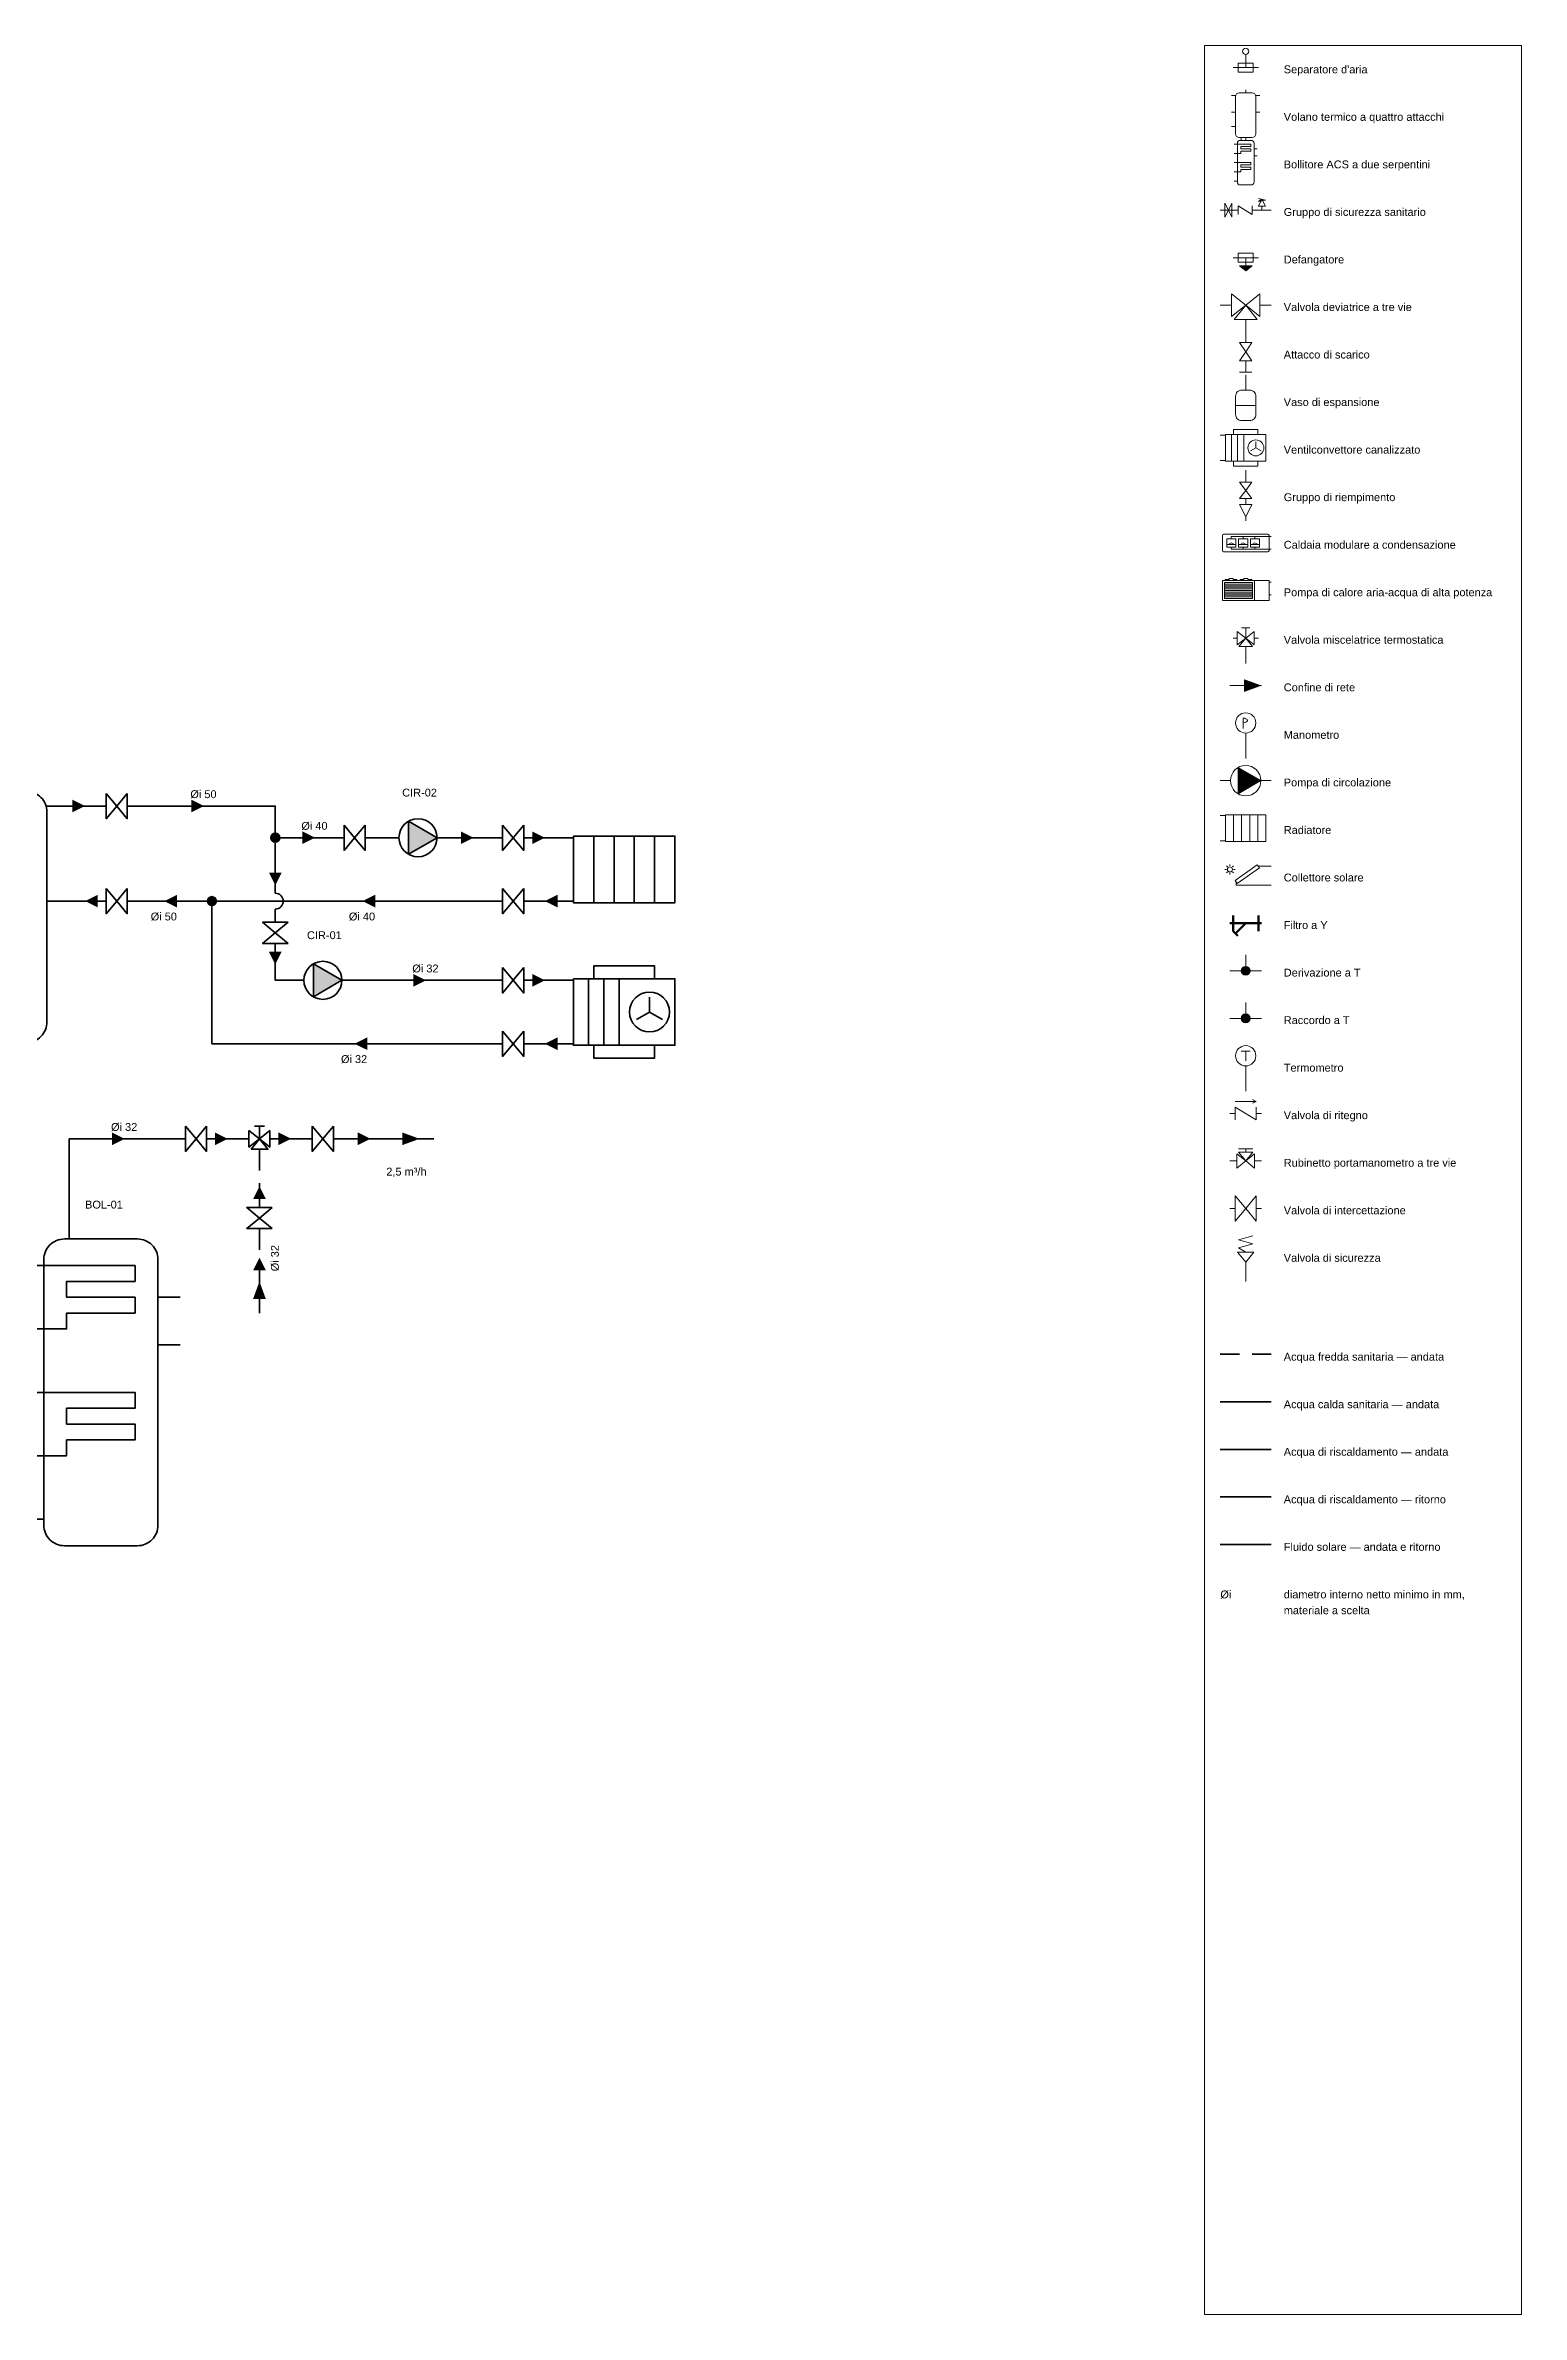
# Model space of a CAD drawing. Header units: millimetres. Extents: x 10 to 584, y 46 to 404.
# Drawn here: x 351.2 to 584, y 46 to 404 of the extents above; entities that cross this region are included whole.
import ezdxf

# ---------------------------------------------------------------- set-up
doc = ezdxf.new("R2010")
doc.units = ezdxf.units.MM
doc.linetypes.add('NOVEC_TRATTO_3_2', pattern=[5, 3, -2])
for name, color, linetype, lineweight in [('M-ANNO-DIAM', 7, 'Continuous', 18), ('M-ANNO-IDEN', 7, 'Continuous', 18), ('M-ANNO-LEGN', 7, 'Continuous', 18), ('M-DIAG-EQPM', 7, 'Continuous', 35)]:
    doc.layers.add(name, color=color, linetype=linetype, lineweight=lineweight)
for name, color, linetype, lineweight, true_color in [('M-HWTR-RETN', 142, 'Continuous', 35, 0x2471a3), ('M-HWTR-SPLY', 22, 'Continuous', 35, 0xc0392b), ('P-DOMW-CPIP', 161, 'NOVEC_TRATTO_3_2', 35, 0x5dade2), ('P-DOMW-HPIP', 30, 'Continuous', 35, 0xd68910)]:
    doc.layers.add(name, color=color, linetype=linetype, lineweight=lineweight, true_color=true_color)
doc.styles.add('NOVEC_ARIAL', font='arial.ttf')

# ---------------------------------------------------------------- blocks, each defined once
blk = doc.blocks.new('NoveC_FlowArrow')
h = blk.add_hatch(color=0)
h.dxf.hatch_style = 1
h.paths.add_polyline_path([(0, 0), (-2, 1), (-2, -1)])
blk = doc.blocks.new('NoveC_DhwCylinderTwinCoil')
at = {"color": 0, "linetype": 'Continuous', "lineweight": -2}
for p, q in [((7.5, 0), (7.5, -3.3)), ((25, -12.5), (21.5, -12.5)), ((25, -20), (21.5, -20)), ((0, -47.5), (3.5, -47.5))]:
    blk.add_line(p, q, dxfattribs=at)
blk.add_lwpolyline([(6.74, -3.3), (18.26, -3.3, -0.414214), (21.5, -6.54), (21.5, -48.46, -0.414214), (18.26, -51.7), (6.74, -51.7, -0.414214), (3.5, -48.46), (3.5, -6.54, -0.414214)], format="xyb", close=True, dxfattribs=at)
for points in [[(0, -7.5), (7.1, -7.5), (17.9, -7.5), (17.9, -10), (7.1, -10), (7.1, -12.5), (17.9, -12.5), (17.9, -15), (7.1, -15), (7.1, -17.5), (0, -17.5)], [(0, -27.5), (7.1, -27.5), (17.9, -27.5), (17.9, -30), (7.1, -30), (7.1, -32.5), (17.9, -32.5), (17.9, -35), (7.1, -35), (7.1, -37.5), (0, -37.5)]]:
    blk.add_lwpolyline(points, dxfattribs=at)
blk = doc.blocks.new('NoveC_BufferFourPort')
at = {"color": 0, "linetype": 'Continuous', "lineweight": -2}
for p, q in [((12.5, 0), (12.5, -2.7)), ((0, -5), (3.5, -5)), ((25, -5), (21.5, -5)), ((0, -20), (3.5, -20)), ((25, -20), (21.5, -20)), ((0, -32.5), (3.5, -32.5)), ((12.5, -45), (12.5, -42.3))]:
    blk.add_line(p, q, dxfattribs=at)
blk.add_lwpolyline([(6.74, -2.7), (18.26, -2.7, -0.414214), (21.5, -5.94), (21.5, -39.06, -0.414214), (18.26, -42.3), (6.74, -42.3, -0.414214), (3.5, -39.06), (3.5, -5.94, -0.414214)], format="xyb", close=True, dxfattribs=at)
blk = doc.blocks.new('NoveC_MixingValveThermostatic')
at = {"color": 0, "linetype": 'Continuous', "lineweight": -2}
for p, q in [((1.7, -3), (3.3, -3)), ((2.5, -5), (2.5, -3)), ((0, -5), (0.85, -5)), ((2.5, -6.65), (2.5, -10)), ((4.15, -5), (5, -5))]:
    blk.add_line(p, q, dxfattribs=at)
for points in [[(0.85, -3.68), (0.85, -6.32), (2.5, -5)], [(1.18, -6.65), (3.82, -6.65), (2.5, -5)], [(4.15, -3.68), (4.15, -6.32), (2.5, -5)]]:
    blk.add_lwpolyline(points, close=True, dxfattribs=at)
blk = doc.blocks.new('NoveC_NetworkBoundary')
at = {"color": 0, "linetype": 'Continuous', "lineweight": -2}
blk.add_line((0, -2.5), (5, -2.5), dxfattribs=at)
blk = doc.blocks.new('NoveC_FanCoilDucted')
at = {"color": 0, "linetype": 'Continuous', "lineweight": -2}
for p, q in [((0, -2.5), (2, -2.5)), ((4.4, -2.25), (4.4, -12.75)), ((6.8, -2.25), (6.8, -12.75)), ((9.2, -2.25), (9.2, -12.75)), ((14, -7.5), (14, -5.1375)), ((14, -7.5), (11.9525, -8.697)), ((14, -7.5), (16.0475, -8.697)), ((0, -12.5), (2, -12.5))]:
    blk.add_line(p, q, dxfattribs=at)
blk.add_lwpolyline([(2, -2.25), (18, -2.25), (18, -12.75), (2, -12.75)], close=True, dxfattribs=at)
for points in [[(5.2, -2.25), (5.2, -0.225), (14.8, -0.225), (14.8, -2.25)], [(5.2, -12.75), (5.2, -14.775), (14.8, -14.775), (14.8, -12.75)]]:
    blk.add_lwpolyline(points, dxfattribs=at)
blk.add_circle((14, -7.5), 3.15, dxfattribs=at)
blk = doc.blocks.new('NoveC_Radiator')
at = {"color": 0, "linetype": 'Continuous', "lineweight": -2}
for p, q in [((0, -2.5), (2, -2.5)), ((5.2, -2.25), (5.2, -12.75)), ((8.4, -2.25), (8.4, -12.75)), ((11.6, -2.25), (11.6, -12.75)), ((14.8, -2.25), (14.8, -12.75)), ((0, -12.5), (2, -12.5))]:
    blk.add_line(p, q, dxfattribs=at)
blk.add_lwpolyline([(2, -2.25), (18, -2.25), (18, -12.75), (2, -12.75)], close=True, dxfattribs=at)
blk = doc.blocks.new('NoveC_TeeJunction')
at = {"linetype": 'Continuous', "lineweight": -2}
h = blk.add_hatch(color=0, dxfattribs=at)
h.dxf.hatch_style = 1
h.paths.add_polyline_path([(1.8, -2.5, 1), (3.2, -2.5, 1)])
at = {"color": 0, "linetype": 'Continuous', "lineweight": -2}
for p, q in [((2.5, 0), (2.5, -2.5)), ((0, -2.5), (5, -2.5))]:
    blk.add_line(p, q, dxfattribs=at)
blk.add_circle((2.5, -2.5), 0.7, dxfattribs=at)
blk = doc.blocks.new('NoveC_ValveIsolation')
at = {"color": 0, "linetype": 'Continuous', "lineweight": -2}
for p, q in [((0, -2.5), (0.8333, -2.5)), ((4.1667, -2.5), (5, -2.5))]:
    blk.add_line(p, q, dxfattribs=at)
for points in [[(0.8333, -0.5), (0.8333, -4.5), (2.5, -2.5)], [(4.1667, -0.5), (4.1667, -4.5), (2.5, -2.5)]]:
    blk.add_lwpolyline(points, close=True, dxfattribs=at)
blk = doc.blocks.new('NoveC_PumpCirculator')
at = {"linetype": 'Continuous', "lineweight": -2}
h = blk.add_hatch(color=0, dxfattribs=at)
h.dxf.hatch_style = 1
h.paths.add_polyline_path([(3.5, -2.402), (3.5, -7.598), (8, -5)])
at = {"color": 0, "linetype": 'Continuous', "lineweight": -2}
for p, q in [((0, -5), (2, -5)), ((8, -5), (10, -5))]:
    blk.add_line(p, q, dxfattribs=at)
blk.add_lwpolyline([(3.5, -2.402), (3.5, -7.598), (8, -5)], close=True, dxfattribs=at)
blk.add_circle((5, -5), 3, dxfattribs=at)
blk = doc.blocks.new('NoveC_AirSeparator')
at = {"color": 0, "linetype": 'Continuous', "lineweight": -2}
for p, q in [((2.5, -5), (2.5, -2.4)), ((0, -5), (5, -5))]:
    blk.add_line(p, q, dxfattribs=at)
blk.add_lwpolyline([(1, -4.1), (4, -4.1), (4, -5.9), (1, -5.9)], close=True, dxfattribs=at)
blk.add_circle((2.5, -1.8), 0.6, dxfattribs=at)
blk = doc.blocks.new('NoveC_DhwSafetyGroup')
at = {"color": 0, "linetype": 'Continuous', "lineweight": -2}
for p, q in [((0, -2.5), (3.5, -2.5)), ((3.5, -1.66), (3.5, -3.34)), ((3.5, -1.66), (6.3, -3.34)), ((6.3, -1.66), (6.3, -3.34)), ((6.3, -2.5), (10, -2.5)), ((8.2, -2.5), (8.2, -1.7))]:
    blk.add_line(p, q, dxfattribs=at)
for points in [[(0.9, -1.1), (0.9, -3.9), (1.6, -2.5)], [(2.3, -1.1), (2.3, -3.9), (1.6, -2.5)], [(7.5, -1.7), (8.9, -1.7), (8.2, -0.3)]]:
    blk.add_lwpolyline(points, close=True, dxfattribs=at)
blk.add_lwpolyline([(8.2, -0.3), (7.5, -0.8), (8.9, -0.5), (7.5, -0.2)], dxfattribs=at)
blk = doc.blocks.new('NoveC_DirtSeparator')
at = {"linetype": 'Continuous', "lineweight": -2}
h = blk.add_hatch(color=0, dxfattribs=at)
h.dxf.hatch_style = 1
h.paths.add_polyline_path([(1.25, -6.6), (3.75, -6.6), (2.5, -7.6)])
at = {"color": 0, "linetype": 'Continuous', "lineweight": -2}
for p, q in [((0, -5), (5, -5)), ((2.5, -5), (2.5, -7.6))]:
    blk.add_line(p, q, dxfattribs=at)
for points in [[(1, -4.1), (4, -4.1), (4, -5.9), (1, -5.9)], [(1.25, -6.6), (3.75, -6.6), (2.5, -7.6)]]:
    blk.add_lwpolyline(points, close=True, dxfattribs=at)
blk = doc.blocks.new('NoveC_DivertingValve3way')
at = {"color": 0, "linetype": 'Continuous', "lineweight": -2}
for p, q in [((0, -5), (2.2, -5)), ((5, -7.8), (5, -10)), ((7.8, -5), (10, -5))]:
    blk.add_line(p, q, dxfattribs=at)
for points in [[(2.2, -2.76), (2.2, -7.24), (5, -5)], [(7.8, -2.76), (7.8, -7.24), (5, -5)], [(2.76, -7.8), (7.24, -7.8), (5, -5)]]:
    blk.add_lwpolyline(points, close=True, dxfattribs=at)
blk = doc.blocks.new('NoveC_DrainConnection')
at = {"color": 0, "linetype": 'Continuous', "lineweight": -2}
for p, q in [((2.5, 0), (2.5, -3)), ((1.3, -8.8), (3.7, -8.8)), ((2.5, -6.6), (2.5, -8.8))]:
    blk.add_line(p, q, dxfattribs=at)
for points in [[(1.3, -3), (3.7, -3), (2.5, -4.8)], [(1.3, -6.6), (3.7, -6.6), (2.5, -4.8)]]:
    blk.add_lwpolyline(points, close=True, dxfattribs=at)
blk = doc.blocks.new('NoveC_ExpansionConnection')
at = {"color": 0, "linetype": 'Continuous', "lineweight": -2}
for p, q in [((2.5, 0), (2.5, -3)), ((0.5, -6), (4.5, -6))]:
    blk.add_line(p, q, dxfattribs=at)
blk.add_lwpolyline([(1.7, -3), (3.3, -3, -0.414214), (4.5, -4.2), (4.5, -7.8, -0.414214), (3.3, -9), (1.7, -9, -0.414214), (0.5, -7.8), (0.5, -4.2, -0.414214)], format="xyb", close=True, dxfattribs=at)
blk = doc.blocks.new('NoveC_FillingUnit')
at = {"color": 0, "linetype": 'Continuous', "lineweight": -2}
for p, q in [((2.5, 0), (2.5, -2.4)), ((2.5, -5.6), (2.5, -6.8)), ((2.5, -9.2), (2.5, -10))]:
    blk.add_line(p, q, dxfattribs=at)
for points in [[(1.3, -2.4), (3.7, -2.4), (2.5, -4)], [(1.3, -5.6), (3.7, -5.6), (2.5, -4)], [(1.3, -6.8), (3.7, -6.8), (2.5, -9.2)]]:
    blk.add_lwpolyline(points, close=True, dxfattribs=at)
blk = doc.blocks.new('NoveC_GasBoilerModular')
at = {"color": 0, "linetype": 'Continuous', "lineweight": -2}
for p, q in [((7.5, -14.4), (18.5, -14.4)), ((13, -7.5), (13, -5)), ((60, -5), (13, -5)), ((13, -17.5), (13, -20)), ((60, -20), (13, -20)), ((21.5, -14.4), (32.5, -14.4)), ((27, -7.5), (27, -5)), ((27, -17.5), (27, -20)), ((35.5, -14.4), (46.5, -14.4)), ((41, -7.5), (41, -5)), ((41, -17.5), (41, -20))]:
    blk.add_line(p, q, dxfattribs=at)
for points in [[(3.9, -2), (56.1, -2, -0.414213562), (57.6, -3.5), (57.6, -21.5, -0.414213562), (56.1, -23), (3.9, -23, -0.414213562), (2.4, -21.5), (2.4, -3.5, -0.414213562)], [(8.1, -7.5), (17.9, -7.5, -0.414213562), (18.5, -8.1), (18.5, -16.9, -0.414213562), (17.9, -17.5), (8.1, -17.5, -0.414213562), (7.5, -16.9), (7.5, -8.1, -0.414213562)], [(22.1, -7.5), (31.9, -7.5, -0.414213562), (32.5, -8.1), (32.5, -16.9, -0.414213562), (31.9, -17.5), (22.1, -17.5, -0.414213562), (21.5, -16.9), (21.5, -8.1, -0.414213562)], [(36.1, -7.5), (45.9, -7.5, -0.414213562), (46.5, -8.1), (46.5, -16.9, -0.414213562), (45.9, -17.5), (36.1, -17.5, -0.414213562), (35.5, -16.9), (35.5, -8.1, -0.414213562)]]:
    blk.add_lwpolyline(points, format="xyb", close=True, dxfattribs=at)
for points in [[(9.315, -14.4), (13, -12.4101), (16.685, -14.4)], [(23.315, -14.4), (27, -12.4101), (30.685, -14.4)], [(37.315, -14.4), (41, -12.4101), (44.685, -14.4)]]:
    blk.add_lwpolyline(points, dxfattribs=at)
blk = doc.blocks.new('NoveC_HeatPumpAirWaterLarge')
at = {"color": 0, "linetype": 'Continuous', "lineweight": -2}
for p, q in [((4.9, -7.4), (37.988, -7.4)), ((4.9, -9.3), (37.988, -9.3)), ((4.9, -11.2), (37.988, -11.2)), ((4.9, -13.1), (37.988, -13.1)), ((4.9, -15), (37.988, -15)), ((4.9, -16.9), (37.988, -16.9)), ((4.9, -18.8), (37.988, -18.8)), ((4.9, -20.7), (37.988, -20.7)), ((4.9, -22.6), (37.988, -22.6)), ((40.488, -3), (40.488, -27)), ((60, -5), (57.6, -5)), ((60, -20), (57.6, -20))]:
    blk.add_line(p, q, dxfattribs=at)
for points in [[(2.4, -3), (57.6, -3), (57.6, -27), (2.4, -27)], [(4.9, -5.5), (37.988, -5.5), (37.988, -24.5), (4.9, -24.5)]]:
    blk.add_lwpolyline(points, close=True, dxfattribs=at)
for points in [[(5.8279, -3), (5.8279, -1.8), (10.2842, -1.8), (10.2842, -0.8), (15.0833, -0.8), (15.0833, -1.8), (19.5396, -1.8), (19.5396, -3)], [(23.3484, -3), (23.3484, -1.8), (27.8047, -1.8), (27.8047, -0.8), (32.6038, -0.8), (32.6038, -1.8), (37.0601, -1.8), (37.0601, -3)]]:
    blk.add_lwpolyline(points, dxfattribs=at)
blk = doc.blocks.new('NoveC_PressureGauge')
at = {"color": 0, "linetype": 'Continuous', "lineweight": -2}
blk.add_line((2.5, -10), (2.5, -5), dxfattribs=at)
blk.add_circle((2.5, -3), 2, dxfattribs=at)
blk = doc.blocks.new('NoveC_PressureGauge_Lettera')
at = {"color": 0, "linetype": 'Continuous', "lineweight": -2}
blk.add_line((-0.5, 1), (-0.5, -1.1), dxfattribs=at)
blk.add_lwpolyline([(-0.5, 1), (-0.24, 0.92), (-0.03, 0.83), (0.14, 0.75), (0.26, 0.67), (0.33, 0.58), (0.35, 0.5), (0.33, 0.42), (0.26, 0.33), (0.14, 0.25), (-0.03, 0.17), (-0.24, 0.08), (-0.5, 0)], dxfattribs=at)
blk = doc.blocks.new('NoveC_SolarCollector')
at = {"color": 0, "linetype": 'Continuous', "lineweight": -2}
for p, q in [((4.8, -7.5), (3.6, -7.5)), ((5.6201, -5.5201), (4.7716, -4.6716)), ((5.6201, -9.4799), (4.7716, -10.3284)), ((7.6, -4.7), (7.6, -3.5)), ((7.6, -10.3), (7.6, -11.5)), ((9.5799, -5.5201), (10.4284, -4.6716)), ((9.5799, -9.4799), (10.4284, -10.3284)), ((10.4, -7.5), (11.6, -7.5)), ((40, -5), (30, -5))]:
    blk.add_line(p, q, dxfattribs=at)
blk.add_lwpolyline([(11.6281, -16.2794), (13.3719, -18.7206), (30.8719, -6.2206), (29.1281, -3.7794)], close=True, dxfattribs=at)
blk.add_lwpolyline([(40, -20), (12.5, -20), (12.5, -17.5)], dxfattribs=at)
blk.add_circle((7.6, -7.5), 2, dxfattribs=at)
blk = doc.blocks.new('NoveC_Strainer')
at = {"color": 0, "linetype": 'Continuous', "lineweight": -2}
for p, q in [((0, -2.5), (5, -2.5)), ((0.5, -1.25), (0.5, -3.75)), ((2.5, -2.5), (0.9, -4.1)), ((4.5, -1.25), (4.5, -3.75)), ((0.5464, -3.7464), (1.2536, -4.4536))]:
    blk.add_line(p, q, dxfattribs=at)
blk = doc.blocks.new('NoveC_TeeBranch')
at = {"linetype": 'Continuous', "lineweight": -2}
h = blk.add_hatch(color=0, dxfattribs=at)
h.dxf.hatch_style = 1
h.paths.add_polyline_path([(1.8, -2.5, 1), (3.2, -2.5, 1)])
at = {"color": 0, "linetype": 'Continuous', "lineweight": -2}
for p, q in [((2.5, 0), (2.5, -2.5)), ((0, -2.5), (5, -2.5))]:
    blk.add_line(p, q, dxfattribs=at)
blk.add_circle((2.5, -2.5), 0.7, dxfattribs=at)
blk = doc.blocks.new('NoveC_Thermometer')
at = {"color": 0, "linetype": 'Continuous', "lineweight": -2}
blk.add_line((2.5, -10), (2.5, -5), dxfattribs=at)
blk.add_circle((2.5, -3), 2, dxfattribs=at)
blk = doc.blocks.new('NoveC_Thermometer_Lettera')
at = {"color": 0, "linetype": 'Continuous', "lineweight": -2}
for p, q in [((-0.9, 0.9), (0.9, 0.9)), ((0, 0.9), (0, -1))]:
    blk.add_line(p, q, dxfattribs=at)
blk = doc.blocks.new('NoveC_ValveCheck')
at = {"color": 0, "linetype": 'Continuous', "lineweight": -2}
for p, q in [((0, -2.5), (0.85, -2.5)), ((0.85, -0.6), (4.15, -0.6)), ((0.85, -1.51), (0.85, -3.49)), ((0.85, -1.51), (4.15, -3.49)), ((4.15, -0.6), (3.55, -0.3)), ((4.15, -0.6), (3.55, -0.9)), ((4.15, -1.51), (4.15, -3.49)), ((4.15, -2.5), (5, -2.5))]:
    blk.add_line(p, q, dxfattribs=at)
blk = doc.blocks.new('NoveC_ValveGaugeCock3way')
at = {"color": 0, "linetype": 'Continuous', "lineweight": -2}
for p, q in [((0, -2.5), (1.1, -2.5)), ((1.38, -0.6), (3.62, -0.6)), ((2.5, -1.1), (2.5, -0.6)), ((3.9, -2.5), (5, -2.5))]:
    blk.add_line(p, q, dxfattribs=at)
for points in [[(1.1, -1.38), (1.1, -3.62), (2.5, -2.5)], [(1.38, -1.1), (3.62, -1.1), (2.5, -2.5)], [(3.9, -1.38), (3.9, -3.62), (2.5, -2.5)]]:
    blk.add_lwpolyline(points, close=True, dxfattribs=at)
blk = doc.blocks.new('NoveC_ValveSafety')
at = {"color": 0, "linetype": 'Continuous', "lineweight": -2}
blk.add_line((2.5, -10), (2.5, -6.2), dxfattribs=at)
blk.add_lwpolyline([(0.9, -4.2), (4.1, -4.2), (2.5, -6.2)], close=True, dxfattribs=at)
blk.add_lwpolyline([(2.5, -4.2), (1.1, -3.4), (3.9, -2.6), (1.1, -1.8), (3.9, -1)], dxfattribs=at)

msp = doc.modelspace()

# ---------------------------------------------------------------- linework, layer by layer
at = {"layer": 'M-ANNO-LEGN', "color": 161, "linetype": 'NOVEC_TRATTO_3_2', "lineweight": 35, "true_color": 0x5dade2}
msp.add_line((536.5, 197.5), (544.5, 197.5), dxfattribs=at)
at = {"layer": 'M-ANNO-LEGN', "color": 30, "linetype": 'Continuous', "lineweight": 35, "true_color": 0xd68910}
msp.add_line((536.5, 190), (544.5, 190), dxfattribs=at)
at = {"layer": 'M-ANNO-LEGN', "color": 22, "linetype": 'Continuous', "lineweight": 35, "true_color": 0xc0392b}
msp.add_line((536.5, 182.5), (544.5, 182.5), dxfattribs=at)
at = {"layer": 'M-ANNO-LEGN', "color": 142, "linetype": 'Continuous', "lineweight": 35, "true_color": 0x2471a3}
msp.add_line((536.5, 175), (544.5, 175), dxfattribs=at)
at = {"layer": 'M-ANNO-LEGN', "color": 222, "linetype": 'Continuous', "lineweight": 35, "true_color": 0xc71585}
msp.add_line((536.5, 167.5), (544.5, 167.5), dxfattribs=at)
at = {"layer": 'M-ANNO-LEGN'}
msp.add_lwpolyline([(534, 404), (584, 404), (584, 46), (534, 46)], close=True, dxfattribs=at)
at = {"layer": 'M-HWTR-RETN', "flags": 128}
for points in [[(360, 269), (355, 269)], [(375, 269), (365, 269)], [(422.5, 269), (380, 269)], [(432.5, 269), (427.5, 269)], [(422.5, 246.5), (377.5, 246.5), (377.5, 266.5)], [(432.5, 246.5), (427.5, 246.5)]]:
    msp.add_lwpolyline(points, dxfattribs=at)
at = {"layer": 'M-HWTR-SPLY', "flags": 128}
for points in [[(355, 284), (360, 284)], [(365, 284), (387.5, 284), (387.5, 281.5)], [(387.5, 276.5), (387.5, 270.25)], [(390, 279), (397.5, 279)], [(402.5, 279), (405, 279)], [(415, 279), (422.5, 279)], [(427.5, 279), (432.5, 279)], [(387.5, 267.75), (387.5, 266.5)], [(387.5, 261.5), (387.5, 256.5), (390, 256.5)], [(400, 256.5), (422.5, 256.5)], [(427.5, 256.5), (432.5, 256.5)]]:
    msp.add_lwpolyline(points, dxfattribs=at)
at = {"layer": 'M-HWTR-SPLY', "linetype": 'Continuous'}
msp.add_arc((387.5, 269), 1.25, 270, 90, dxfattribs=at)
at = {"layer": 'P-DOMW-CPIP', "flags": 128}
for points in [[(385, 221.5), (385, 226.5)], [(385, 209), (385, 216.5)]]:
    msp.add_lwpolyline(points, dxfattribs=at)
at = {"layer": 'P-DOMW-HPIP', "flags": 128}
for points in [[(355, 219), (355, 231.5), (372.5, 231.5)], [(377.5, 231.5), (382.5, 231.5)], [(387.5, 231.5), (392.5, 231.5)], [(397.5, 231.5), (407.5, 231.5)]]:
    msp.add_lwpolyline(points, dxfattribs=at)

# ---------------------------------------------------------------- block references
at = {"layer": 'M-ANNO-LEGN', "lineweight": 18}
for name, p, xscale, yscale in [('NoveC_AirSeparator', (538.5, 404.5), 0.8, 0.8), ('NoveC_BufferFourPort', (538.278, 397), 0.17777777777777778, 0.17777777777777778), ('NoveC_DhwCylinderTwinCoil', (538.682, 389.5), 0.14545454545454545, 0.14545454545454545), ('NoveC_DhwSafetyGroup', (536.5, 380), 0.8, 0.8), ('NoveC_DirtSeparator', (538.5, 374.5), 0.8, 0.8), ('NoveC_DivertingValve3way', (536.5, 367), 0.8, 0.8), ('NoveC_DrainConnection', (538.5, 359.5), 0.8, 0.8), ('NoveC_ExpansionConnection', (538.5, 352), 0.8, 0.8), ('NoveC_FanCoilDucted', (536.5, 343.5), 0.4, 0.4), ('NoveC_FillingUnit', (538.5, 337), 0.8, 0.8), ('NoveC_GasBoilerModular', (536.5, 327.167), 0.13333333333333333, 0.13333333333333333), ('NoveC_HeatPumpAirWaterLarge', (536.5, 320), 0.13333333333333333, 0.13333333333333333), ('NoveC_MixingValveThermostatic', (538.5, 314.5), 0.8, 0.8), ('NoveC_PressureGauge', (538.5, 299.5), 0.8, 0.8), ('NoveC_PressureGauge_Lettera', (540.5, 297.1), 0.8, 0.8), ('NoveC_PumpCirculator', (536.5, 292), 0.8, 0.8), ('NoveC_Radiator', (536.5, 283.5), 0.4, 0.4), ('NoveC_SolarCollector', (536.5, 275.5), 0.2, 0.2), ('NoveC_Thermometer', (538.5, 247), 0.8, 0.8), ('NoveC_Thermometer_Lettera', (540.5, 244.6), 0.8, 0.8), ('NoveC_ValveSafety', (538.5, 217), 0.8, 0.8)]:
    msp.add_blockref(name, p, dxfattribs=dict(at, xscale=xscale, yscale=yscale))
for name, p in [('NoveC_NetworkBoundary', (538, 305.5)), ('NoveC_TeeBranch', (538, 260.5)), ('NoveC_TeeJunction', (538, 253)), ('NoveC_ValveCheck', (538, 238)), ('NoveC_ValveGaugeCock3way', (538, 230.5)), ('NoveC_ValveIsolation', (538, 223))]:
    msp.add_blockref(name, p, dxfattribs=at)
at = {"layer": 'M-ANNO-LEGN', "lineweight": 50}
msp.add_blockref('NoveC_Strainer', (538, 268), dxfattribs=at)
at = {"layer": 'M-DIAG-EQPM'}
for name, p, xscale in [('NoveC_FlowArrow', (543, 303), 1.375), ('NoveC_FlowArrow', (410.25, 231.5), 1.375), ('NoveC_NetworkBoundary', (412.5, 234), -1)]:
    msp.add_blockref(name, p, dxfattribs=dict(at, xscale=xscale))
for name, p in [('NoveC_BufferFourPort', (330, 289)), ('NoveC_ValveIsolation', (360, 286.5)), ('NoveC_ValveIsolation', (397.5, 281.5)), ('NoveC_PumpCirculator', (405, 284)), ('NoveC_ValveIsolation', (422.5, 281.5)), ('NoveC_Radiator', (432.5, 281.5)), ('NoveC_ValveIsolation', (360, 271.5)), ('NoveC_ValveIsolation', (422.5, 271.5)), ('NoveC_PumpCirculator', (390, 261.5)), ('NoveC_ValveIsolation', (422.5, 259)), ('NoveC_FanCoilDucted', (432.5, 259)), ('NoveC_ValveIsolation', (422.5, 249)), ('NoveC_ValveIsolation', (372.5, 234)), ('NoveC_MixingValveThermostatic', (382.5, 236.5)), ('NoveC_ValveIsolation', (392.5, 234)), ('NoveC_DhwCylinderTwinCoil', (347.5, 219))]:
    msp.add_blockref(name, p, dxfattribs=at)
for name, p, rotation in [('NoveC_TeeJunction', (390, 281.5), 270), ('NoveC_TeeJunction', (380, 266.5), 180), ('NoveC_ValveIsolation', (390, 266.5), 270), ('NoveC_ValveIsolation', (387.5, 221.5), 270)]:
    msp.add_blockref(name, p, dxfattribs=dict(at, rotation=rotation))
for name, p, xscale, rotation in [('NoveC_FlowArrow', (385, 209), 1.375, 90), ('NoveC_NetworkBoundary', (387.5, 204), -1, 270)]:
    msp.add_blockref(name, p, dxfattribs=dict(at, xscale=xscale, rotation=rotation))
at = {"layer": 'M-HWTR-RETN', "rotation": 180}
for p in [(357.5, 269), (370, 269), (401.25, 269), (430, 269), (400, 246.5), (430, 246.5)]:
    msp.add_blockref('NoveC_FlowArrow', p, dxfattribs=at)
at = {"layer": 'M-HWTR-SPLY'}
for p in [(357.5, 284), (376.25, 284), (393.75, 279), (418.75, 279), (430, 279), (411.25, 256.5), (430, 256.5)]:
    msp.add_blockref('NoveC_FlowArrow', p, dxfattribs=at)
at = {"layer": 'M-HWTR-SPLY', "rotation": 270}
for p in [(387.5, 271.5), (387.5, 259)]:
    msp.add_blockref('NoveC_FlowArrow', p, dxfattribs=at)
at = {"layer": 'P-DOMW-CPIP', "rotation": 90}
for p in [(385, 224), (385, 212.75)]:
    msp.add_blockref('NoveC_FlowArrow', p, dxfattribs=at)
at = {"layer": 'P-DOMW-HPIP'}
for p in [(363.75, 231.5), (380, 231.5), (390, 231.5), (402.5, 231.5)]:
    msp.add_blockref('NoveC_FlowArrow', p, dxfattribs=at)

# ---------------------------------------------------------------- texts
at = {"layer": 'M-ANNO-DIAM', "style": 'NOVEC_ARIAL'}
for s, p in [('Øi 50', (374.099, 285.25)), ('Øi 40', (391.599, 280.25)), ('Øi 50', (367.849, 265.95)), ('Øi 40', (399.099, 265.95)), ('Øi 32', (409.099, 257.75)), ('Øi 32', (397.849, 243.45)), ('Øi 32', (361.599, 232.75))]:
    msp.add_text(s, height=1.2384, dxfattribs=at).set_placement(p)
msp.add_text('Øi 32', height=1.2384, rotation=90, dxfattribs=at).set_placement((388.05, 210.599))
at = {"layer": 'M-ANNO-IDEN', "style": 'NOVEC_ARIAL'}
for s, p in [('CIR-02', (407.5, 285.5)), ('CIR-01', (392.5, 263)), ('2,5 m³/h', (405, 225.7)), ('BOL-01', (357.5, 220.5))]:
    msp.add_text(s, height=1.2384, dxfattribs=at).set_placement(p)
at = {"layer": 'M-ANNO-LEGN', "style": 'NOVEC_ARIAL'}
for s, p in [("Separatore d'aria", (546.5, 399.6)), ('Volano termico a quattro attacchi', (546.5, 392.1)), ('Bollitore ACS a due serpentini', (546.5, 384.6)), ('Gruppo di sicurezza sanitario', (546.5, 377.1)), ('Defangatore', (546.5, 369.6)), ('Valvola deviatrice a tre vie', (546.5, 362.1)), ('Attacco di scarico', (546.5, 354.6)), ('Vaso di espansione', (546.5, 347.1)), ('Ventilconvettore canalizzato', (546.5, 339.6)), ('Gruppo di riempimento', (546.5, 332.1)), ('Caldaia modulare a condensazione', (546.5, 324.6)), ('Pompa di calore aria-acqua di alta potenza', (546.5, 317.1)), ('Valvola miscelatrice termostatica', (546.5, 309.6)), ('Confine di rete', (546.5, 302.1)), ('Manometro', (546.5, 294.6)), ('Pompa di circolazione', (546.5, 287.1)), ('Radiatore', (546.5, 279.6)), ('Collettore solare', (546.5, 272.1)), ('Filtro a Y', (546.5, 264.6)), ('Derivazione a T', (546.5, 257.1)), ('Raccordo a T', (546.5, 249.6)), ('Termometro', (546.5, 242.1)), ('Valvola di ritegno', (546.5, 234.6)), ('Rubinetto portamanometro a tre vie', (546.5, 227.1)), ('Valvola di intercettazione', (546.5, 219.6)), ('Valvola di sicurezza', (546.5, 212.1)), ('Acqua fredda sanitaria — andata', (546.5, 196.5)), ('Acqua calda sanitaria — andata', (546.5, 189)), ('Acqua di riscaldamento — andata', (546.5, 181.5)), ('Acqua di riscaldamento — ritorno', (546.5, 174)), ('Fluido solare — andata e ritorno', (546.5, 166.5)), ('Øi', (536.5, 159)), ('diametro interno netto minimo in mm,', (546.5, 159)), ('materiale a scelta', (546.5, 156.5))]:
    msp.add_text(s, height=1.2384, dxfattribs=at).set_placement(p)

doc.saveas('drawing.dxf')
